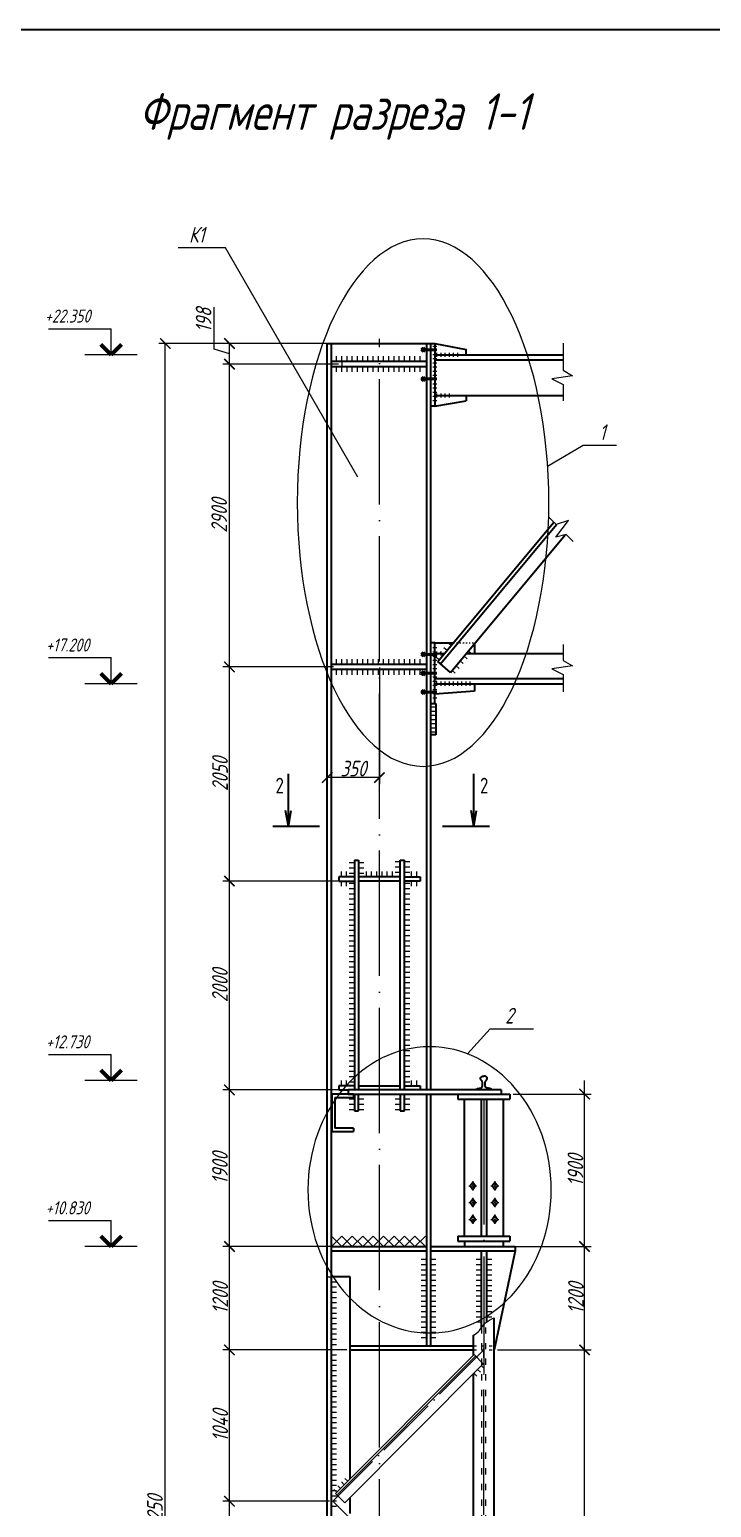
# Model space of a CAD drawing. Header units: millimetres. Extents: x 1665 to 4316, y 443 to 1647.
# Drawn here: x 2126.4 to 2257, y 764.9 to 1048 of the extents above; entities that cross this region are included whole.
import ezdxf

# ---------------------------------------------------------------- set-up
doc = ezdxf.new("R2010")
doc.units = ezdxf.units.MM
doc.linetypes.add('ACAD_ISO03W100', pattern=[30, 12, -18])
doc.linetypes.add('ACAD_ISO04W100', pattern=[30, 24, -3, 0, -3])
doc.layers.get('0').update_dxf_attribs({"lineweight": 18})
doc.layers.add('2', color=213, linetype='Continuous', lineweight=20)
doc.styles.get("Standard").update_dxf_attribs({"font": 'romans.shx', "width": 0.75, "oblique": 15, "height": 1.5})

# ---------------------------------------------------------------- blocks, each defined once
blk = doc.blocks.new('_ArchTick')
at = {"color": 0, "linetype": 'ByBlock', "const_width": 0.15}
blk.add_lwpolyline([(-0.5, -0.5), (0.5, 0.5)], dxfattribs=at)

msp = doc.modelspace()

# ---------------------------------------------------------------- linework, layer by layer
at = {"lineweight": 30}
for p, q in [((1685.02, 1047.955), (2501.02, 1047.955)), ((2183.411, 795.465), (2183.411, 987.831)), ((2183.411, 987.831), (2203.211, 987.831)), ((2184.211, 795.465), (2184.211, 987.831)), ((2202.411, 987.831), (2202.411, 844.865)), ((2203.211, 987.831), (2203.211, 844.865)), ((2203.211, 987.831), (2204.011, 987.831)), ((2203.211, 987.831), (2203.211, 975.831)), ((2204.011, 987.831), (2204.011, 975.831)), ((2204.011, 987.831), (2210.011, 986.665)), ((2204.011, 985.665), (2228.635, 985.665)), ((2210.011, 985.665), (2210.011, 986.665)), ((2202.411, 984.369), (2184.211, 984.369)), ((2202.411, 983.369), (2184.211, 983.369)), ((2204.011, 984.665), (2228.635, 984.665)), ((2204.011, 977.873), (2228.635, 977.873)), ((2204.011, 975.831), (2210.011, 976.873)), ((2210.011, 977.873), (2210.011, 976.873)), ((2204.011, 975.831), (2203.211, 975.831)), ((2204.587, 926.891), (2226.839, 953.576)), ((2205.078, 926.481), (2227.327, 953.162)), ((2207.042, 924.839), (2229.009, 951.181)), ((2204.011, 930.471), (2203.211, 930.471)), ((2203.211, 930.471), (2203.211, 918.871)), ((2204.011, 918.871), (2204.011, 930.471)), ((2204.011, 930.471), (2207.572, 930.471)), ((2204.011, 928.459), (2205.894, 928.459)), ((2210.061, 928.459), (2228.635, 928.459)), ((2211.611, 930.318), (2211.611, 928.459)), ((2202.411, 926.365), (2184.211, 926.365)), ((2207.042, 924.839), (2204.587, 926.891)), ((2202.411, 925.365), (2184.211, 925.365)), ((2204.011, 923.665), (2228.635, 923.665)), ((2204.011, 922.665), (2228.635, 922.665)), ((2211.611, 921.219), (2204.011, 920.665)), ((2211.611, 922.665), (2211.611, 921.219)), ((2203.211, 918.871), (2204.011, 918.871)), ((2203.211, 918.871), (2204.211, 918.871)), ((2204.211, 918.871), (2204.211, 912.871)), ((2204.211, 912.871), (2203.211, 912.871)), ((2175.957, 895.373), (2175.957, 905.373)), ((2211.487, 895.373), (2211.487, 905.373)), ((2175.957, 895.373), (2175.427, 898.377)), ((2175.957, 895.373), (2176.486, 898.377)), ((2211.487, 895.373), (2210.958, 898.377)), ((2211.487, 895.373), (2212.017, 898.377)), ((2172.957, 895.373), (2181.957, 895.373)), ((2205.487, 895.373), (2214.487, 895.373)), ((2188.611, 888.865), (2188.611, 844.865)), ((2188.611, 888.865), (2189.411, 888.865)), ((2189.411, 888.865), (2189.411, 844.865)), ((2197.411, 844.865), (2197.411, 888.865)), ((2197.411, 888.865), (2198.211, 888.865)), ((2198.211, 844.865), (2198.211, 888.865)), ((2188.611, 885.665), (2185.611, 885.665)), ((2185.611, 885.665), (2185.611, 884.865)), ((2185.611, 884.865), (2188.611, 884.865)), ((2197.411, 885.665), (2189.411, 885.665)), ((2197.411, 884.865), (2189.411, 884.865)), ((2198.211, 885.665), (2201.211, 885.665)), ((2201.211, 884.865), (2198.211, 884.865)), ((2201.211, 885.665), (2201.211, 884.865)), ((2188.411, 844.065), (2184.261, 844.065)), ((2184.288, 844.065), (2184.288, 836.865)), ((2188.611, 845.665), (2185.611, 845.665)), ((2185.611, 845.665), (2185.611, 844.865)), ((2185.611, 844.865), (2187.411, 844.865)), ((2216.741, 844.865), (2187.411, 844.865)), ((2187.411, 844.865), (2187.411, 844.065)), ((2187.411, 844.065), (2209.411, 844.065)), ((2188.411, 844.065), (2188.411, 843.365)), ((2188.611, 844.065), (2188.611, 840.865)), ((2189.411, 845.665), (2197.411, 845.665)), ((2189.411, 840.865), (2189.411, 844.065)), ((2197.411, 844.065), (2197.411, 840.865)), ((2198.211, 845.665), (2201.211, 845.665)), ((2198.211, 840.865), (2198.211, 844.065)), ((2201.211, 845.665), (2201.211, 844.865)), ((2202.411, 844.065), (2202.411, 795.865)), ((2203.211, 844.065), (2203.211, 795.865)), ((2208.411, 844.065), (2218.411, 844.065)), ((2208.411, 844.065), (2208.411, 843.065)), ((2216.741, 844.865), (2216.741, 844.865)), ((2216.741, 844.865), (2216.741, 844.065)), ((2218.411, 844.065), (2218.411, 843.065)), ((2188.411, 843.365), (2184.879, 843.365)), ((2184.888, 843.365), (2184.888, 837.565)), ((2188.611, 840.865), (2189.411, 840.865)), ((2197.411, 840.865), (2198.211, 840.865)), ((2208.411, 843.065), (2218.411, 843.065)), ((2209.711, 816.865), (2209.711, 843.065)), ((2212.911, 843.065), (2212.911, 816.865)), ((2213.911, 843.065), (2213.911, 816.865)), ((2217.111, 843.065), (2217.111, 816.865)), ((2184.288, 836.865), (2188.411, 836.865)), ((2188.411, 837.565), (2184.888, 837.565)), ((2188.411, 837.565), (2188.411, 836.865)), ((2208.411, 816.865), (2218.411, 816.865)), ((2208.411, 816.865), (2208.411, 815.865)), ((2208.411, 815.865), (2218.411, 815.865)), ((2209.711, 815.865), (2209.711, 814.865)), ((2217.111, 815.865), (2217.111, 814.865)), ((2218.411, 816.865), (2218.411, 815.865)), ((2184.211, 814.865), (2202.411, 814.865)), ((2184.211, 814.065), (2202.411, 814.065)), ((2203.211, 814.865), (2219.411, 814.865)), ((2203.211, 814.065), (2219.411, 814.065)), ((2212.911, 814.065), (2212.911, 799.207)), ((2213.911, 814.065), (2213.911, 800.364)), ((2219.411, 814.065), (2215.411, 795.065)), ((2219.411, 814.865), (2219.411, 814.065)), ((2187.771, 809.065), (2184.211, 809.065)), ((2187.771, 770.346), (2187.771, 809.065)), ((2215.411, 534.185), (2215.411, 801.187)), ((2183.411, 534.185), (2183.411, 795.465)), ((2184.211, 534.185), (2184.211, 795.465)), ((2187.771, 795.865), (2211.411, 795.865)), ((2211.411, 794.024), (2211.411, 797.862)), ((2187.771, 795.065), (2211.411, 795.065)), ((2211.411, 740.114), (2211.411, 790.485)), ((2187.771, 763.717), (2187.771, 766.808))]:
    msp.add_line(p, q, dxfattribs=at)
for p, q in [((2163.941, 1006.135), (2154.816, 1006.135)), ((2189.265, 962.236), (2163.941, 1006.135)), ((2129.982, 990.665), (2141.982, 990.665)), ((2141.982, 985.665), (2141.982, 990.665)), ((2146.982, 985.665), (2136.982, 985.665)), ((2185.211, 984.369), (2185.211, 985.369)), ((2186.211, 984.369), (2186.211, 985.369)), ((2187.211, 984.369), (2187.211, 985.369)), ((2188.211, 984.369), (2188.211, 985.369)), ((2189.211, 984.369), (2189.211, 985.369)), ((2190.211, 984.369), (2190.211, 985.369)), ((2191.211, 984.369), (2191.211, 985.369)), ((2192.211, 984.369), (2192.211, 985.369)), ((2193.211, 984.369), (2193.211, 985.369)), ((2194.211, 984.369), (2194.211, 985.369)), ((2195.211, 984.369), (2195.211, 985.369)), ((2196.211, 984.369), (2196.211, 985.369)), ((2197.211, 984.369), (2197.211, 985.369)), ((2198.211, 984.369), (2198.211, 985.369)), ((2199.211, 984.369), (2199.211, 985.369)), ((2200.211, 984.369), (2200.211, 985.369)), ((2201.211, 984.369), (2201.211, 985.369)), ((2204.411, 987.265), (2203.611, 987.265)), ((2204.411, 986.465), (2203.611, 986.465)), ((2204.411, 985.665), (2203.611, 985.665)), ((2204.411, 985.265), (2204.411, 986.065)), ((2205.211, 985.265), (2205.211, 986.065)), ((2206.011, 985.265), (2206.011, 986.065)), ((2206.811, 985.265), (2206.811, 986.065)), ((2207.611, 985.265), (2207.611, 986.065)), ((2208.411, 985.265), (2208.411, 986.065)), ((2228.635, 987.87), (2228.635, 982.694)), ((2185.211, 982.369), (2185.211, 983.369)), ((2186.211, 984.369), (2186.211, 983.369)), ((2186.211, 982.369), (2186.211, 983.369)), ((2187.211, 982.369), (2187.211, 983.369)), ((2188.211, 982.369), (2188.211, 983.369)), ((2189.211, 982.369), (2189.211, 983.369)), ((2190.211, 982.369), (2190.211, 983.369)), ((2191.211, 982.369), (2191.211, 983.369)), ((2192.211, 982.369), (2192.211, 983.369)), ((2193.211, 982.369), (2193.211, 983.369)), ((2194.211, 982.369), (2194.211, 983.369)), ((2195.211, 982.369), (2195.211, 983.369)), ((2196.211, 982.369), (2196.211, 983.369)), ((2197.211, 982.369), (2197.211, 983.369)), ((2198.211, 982.369), (2198.211, 983.369)), ((2199.211, 982.369), (2199.211, 983.369)), ((2200.211, 982.369), (2200.211, 983.369)), ((2201.211, 982.369), (2201.211, 983.369)), ((2204.411, 984.865), (2203.611, 984.865)), ((2204.411, 984.065), (2203.611, 984.065)), ((2204.411, 983.265), (2203.611, 983.265)), ((2204.411, 982.465), (2203.611, 982.465)), ((2228.635, 982.694), (2230.397, 981.659)), ((2204.411, 981.665), (2203.611, 981.665)), ((2204.411, 980.865), (2203.611, 980.865)), ((2204.411, 980.065), (2203.611, 980.065)), ((2230.397, 981.659), (2226.425, 981.083)), ((2226.425, 981.083), (2228.635, 979.985)), ((2228.635, 979.985), (2228.635, 976.821)), ((2204.411, 979.265), (2203.611, 979.265)), ((2204.411, 978.465), (2203.611, 978.465)), ((2204.411, 977.665), (2203.611, 977.665)), ((2204.411, 976.865), (2203.611, 976.865)), ((2204.411, 977.473), (2204.411, 978.273)), ((2205.211, 977.473), (2205.211, 978.273)), ((2206.011, 977.473), (2206.011, 978.273)), ((2206.811, 977.473), (2206.811, 978.273)), ((2225.635, 964.349), (2232.462, 968.322)), ((2232.462, 968.322), (2238.797, 968.322)), ((2227.272, 953.143), (2225.806, 954.609)), ((2227.21, 950.714), (2229.612, 953.929)), ((2229.188, 951.228), (2227.21, 950.714)), ((2229.612, 953.929), (2227.272, 953.143)), ((2230.538, 949.877), (2229.188, 951.228)), ((2204.411, 929.505), (2203.611, 929.505)), ((2204.411, 928.705), (2203.611, 928.705)), ((2204.411, 928.059), (2204.411, 928.859)), ((2205.619, 928.129), (2205.006, 928.643)), ((2205.211, 928.059), (2205.211, 928.859)), ((2206.388, 929.051), (2205.775, 929.565)), ((2207.156, 929.972), (2206.543, 930.486)), ((2211.016, 928.355), (2210.403, 928.869)), ((2228.635, 930.175), (2228.635, 927.117)), ((2129.982, 927.665), (2141.982, 927.665)), ((2141.982, 922.665), (2141.982, 927.665)), ((2185.211, 926.365), (2185.211, 927.365)), ((2186.211, 926.365), (2186.211, 927.365)), ((2187.211, 926.365), (2187.211, 927.365)), ((2188.211, 926.365), (2188.211, 927.365)), ((2189.211, 926.365), (2189.211, 927.365)), ((2190.211, 926.365), (2190.211, 927.365)), ((2191.211, 926.365), (2191.211, 927.365)), ((2192.211, 926.365), (2192.211, 927.365)), ((2193.211, 926.365), (2193.211, 927.365)), ((2194.211, 926.365), (2194.211, 927.365)), ((2195.211, 926.365), (2195.211, 927.365)), ((2196.211, 926.365), (2196.211, 927.365)), ((2197.211, 926.365), (2197.211, 927.365)), ((2198.211, 926.365), (2198.211, 927.365)), ((2199.211, 926.365), (2199.211, 927.365)), ((2200.211, 926.365), (2200.211, 927.365)), ((2201.211, 926.365), (2201.211, 927.365)), ((2204.411, 927.905), (2203.611, 927.905)), ((2204.411, 927.105), (2203.611, 927.105)), ((2204.411, 926.305), (2203.611, 926.305)), ((2204.851, 927.207), (2204.238, 927.722)), ((2208.71, 925.59), (2208.097, 926.104)), ((2209.479, 926.512), (2208.866, 927.026)), ((2210.247, 927.433), (2209.635, 927.948)), ((2230.397, 926.082), (2226.425, 925.506)), ((2228.635, 927.117), (2230.397, 926.082)), ((2185.211, 924.365), (2185.211, 925.365)), ((2186.211, 924.365), (2186.211, 925.365)), ((2187.211, 924.365), (2187.211, 925.365)), ((2188.211, 924.365), (2188.211, 925.365)), ((2189.211, 924.365), (2189.211, 925.365)), ((2190.211, 924.365), (2190.211, 925.365)), ((2191.211, 924.365), (2191.211, 925.365)), ((2192.211, 924.365), (2192.211, 925.365)), ((2193.211, 924.365), (2193.211, 925.365)), ((2194.211, 924.365), (2194.211, 925.365)), ((2195.211, 924.365), (2195.211, 925.365)), ((2196.211, 924.365), (2196.211, 925.365)), ((2197.211, 924.365), (2197.211, 925.365)), ((2198.211, 924.365), (2198.211, 925.365)), ((2199.211, 924.365), (2199.211, 925.365)), ((2200.211, 924.365), (2200.211, 925.365)), ((2201.211, 924.365), (2201.211, 925.365)), ((2204.411, 925.505), (2203.611, 925.505)), ((2204.411, 924.705), (2203.611, 924.705)), ((2204.411, 923.905), (2203.611, 923.905)), ((2204.411, 923.105), (2203.611, 923.105)), ((2204.411, 922.265), (2204.411, 923.065)), ((2205.211, 922.265), (2205.211, 923.065)), ((2206.011, 922.265), (2206.011, 923.065)), ((2206.811, 922.265), (2206.811, 923.065)), ((2207.942, 924.669), (2207.329, 925.183)), ((2207.611, 922.265), (2207.611, 923.065)), ((2208.411, 922.265), (2208.411, 923.065)), ((2209.211, 922.265), (2209.211, 923.065)), ((2210.011, 922.265), (2210.011, 923.065)), ((2210.811, 922.265), (2210.811, 923.065)), ((2226.425, 925.506), (2228.635, 924.408)), ((2228.635, 924.408), (2228.635, 921.116)), ((2146.982, 922.665), (2136.982, 922.665)), ((2204.411, 922.305), (2203.611, 922.305)), ((2204.411, 921.505), (2203.611, 921.505)), ((2204.411, 920.705), (2203.611, 920.705)), ((2204.011, 918.171), (2203.211, 918.171)), ((2204.011, 917.371), (2203.211, 917.371)), ((2204.411, 919.905), (2203.611, 919.905)), ((2204.011, 916.571), (2203.211, 916.571)), ((2204.011, 915.771), (2203.211, 915.771)), ((2204.011, 914.971), (2203.211, 914.971)), ((2204.011, 914.171), (2203.211, 914.171)), ((2204.011, 913.371), (2203.211, 913.371)), ((2186.111, 885.665), (2186.111, 886.665)), ((2187.111, 885.665), (2187.111, 886.665)), ((2188.611, 888.327), (2187.611, 888.327)), ((2188.611, 887.327), (2187.611, 887.327)), ((2188.611, 886.327), (2187.611, 886.327)), ((2190.411, 888.327), (2189.411, 888.327)), ((2190.411, 887.327), (2189.411, 887.327)), ((2190.411, 886.327), (2189.411, 886.327)), ((2190.911, 885.665), (2190.911, 886.665)), ((2191.911, 885.665), (2191.911, 886.665)), ((2192.911, 885.665), (2192.911, 886.665)), ((2193.911, 885.665), (2193.911, 886.665)), ((2194.911, 885.665), (2194.911, 886.665)), ((2195.911, 885.665), (2195.911, 886.665)), ((2197.411, 888.527), (2196.411, 888.527)), ((2197.411, 887.527), (2196.411, 887.527)), ((2197.411, 886.527), (2196.411, 886.527)), ((2199.211, 888.527), (2198.211, 888.527)), ((2199.211, 887.527), (2198.211, 887.527)), ((2199.211, 886.527), (2198.211, 886.527)), ((2199.564, 885.665), (2199.564, 886.665)), ((2200.564, 885.665), (2200.564, 886.665)), ((2186.111, 883.865), (2186.111, 884.865)), ((2187.111, 883.865), (2187.111, 884.865)), ((2188.611, 884.365), (2187.611, 884.365)), ((2188.611, 883.365), (2187.611, 883.365)), ((2199.211, 884.365), (2198.211, 884.365)), ((2199.211, 883.365), (2198.211, 883.365)), ((2199.564, 883.865), (2199.564, 884.865)), ((2200.564, 883.865), (2200.564, 884.865)), ((2188.611, 882.365), (2187.611, 882.365)), ((2188.611, 881.365), (2187.611, 881.365)), ((2188.611, 880.365), (2187.611, 880.365)), ((2199.211, 882.365), (2198.211, 882.365)), ((2199.211, 881.365), (2198.211, 881.365)), ((2199.211, 880.365), (2198.211, 880.365)), ((2188.611, 879.365), (2187.611, 879.365)), ((2188.611, 878.365), (2187.611, 878.365)), ((2199.211, 879.365), (2198.211, 879.365)), ((2199.211, 878.365), (2198.211, 878.365)), ((2188.611, 877.365), (2187.611, 877.365)), ((2188.611, 876.365), (2187.611, 876.365)), ((2188.611, 875.365), (2187.611, 875.365)), ((2199.211, 877.365), (2198.211, 877.365)), ((2199.211, 876.365), (2198.211, 876.365)), ((2199.211, 875.365), (2198.211, 875.365)), ((2188.611, 874.365), (2187.611, 874.365)), ((2188.611, 873.365), (2187.611, 873.365)), ((2188.611, 872.365), (2187.611, 872.365)), ((2199.211, 874.365), (2198.211, 874.365)), ((2199.211, 873.365), (2198.211, 873.365)), ((2199.211, 872.365), (2198.211, 872.365)), ((2188.611, 871.365), (2187.611, 871.365)), ((2188.611, 870.365), (2187.611, 870.365)), ((2188.611, 869.365), (2187.611, 869.365)), ((2199.211, 871.365), (2198.211, 871.365)), ((2199.211, 870.365), (2198.211, 870.365)), ((2199.211, 869.365), (2198.211, 869.365)), ((2188.611, 868.365), (2187.611, 868.365)), ((2188.611, 867.365), (2187.611, 867.365)), ((2188.611, 866.365), (2187.611, 866.365)), ((2199.211, 868.365), (2198.211, 868.365)), ((2199.211, 867.365), (2198.211, 867.365)), ((2199.211, 866.365), (2198.211, 866.365)), ((2188.611, 865.365), (2187.611, 865.365)), ((2188.611, 864.365), (2187.611, 864.365)), ((2188.611, 863.365), (2187.611, 863.365)), ((2199.211, 865.365), (2198.211, 865.365)), ((2199.211, 864.365), (2198.211, 864.365)), ((2199.211, 863.365), (2198.211, 863.365)), ((2188.611, 862.365), (2187.611, 862.365)), ((2188.611, 861.365), (2187.611, 861.365)), ((2199.211, 862.365), (2198.211, 862.365)), ((2199.211, 861.365), (2198.211, 861.365)), ((2188.611, 860.365), (2187.611, 860.365)), ((2188.611, 859.365), (2187.611, 859.365)), ((2188.611, 858.365), (2187.611, 858.365)), ((2199.211, 860.365), (2198.211, 860.365)), ((2199.211, 859.365), (2198.211, 859.365)), ((2199.211, 858.365), (2198.211, 858.365)), ((2188.611, 857.365), (2187.611, 857.365)), ((2188.611, 856.365), (2187.611, 856.365)), ((2188.611, 855.365), (2187.611, 855.365)), ((2199.211, 857.365), (2198.211, 857.365)), ((2199.211, 856.365), (2198.211, 856.365)), ((2199.211, 855.365), (2198.211, 855.365)), ((2210.262, 851.768), (2214.651, 856.564)), ((2214.651, 856.564), (2222.921, 856.564)), ((2188.611, 854.365), (2187.611, 854.365)), ((2188.611, 853.365), (2187.611, 853.365)), ((2188.611, 852.365), (2187.611, 852.365)), ((2199.211, 854.365), (2198.211, 854.365)), ((2199.211, 853.365), (2198.211, 853.365)), ((2199.211, 852.365), (2198.211, 852.365)), ((2129.982, 851.665), (2141.982, 851.665)), ((2141.982, 846.665), (2141.982, 851.665)), ((2188.611, 851.365), (2187.611, 851.365)), ((2188.611, 850.365), (2187.611, 850.365)), ((2188.611, 849.365), (2187.611, 849.365)), ((2199.211, 851.365), (2198.211, 851.365)), ((2199.211, 850.365), (2198.211, 850.365)), ((2199.211, 849.365), (2198.211, 849.365)), ((2146.982, 846.665), (2136.982, 846.665)), ((2186.111, 845.665), (2186.111, 846.665)), ((2187.111, 845.665), (2187.111, 846.665)), ((2188.611, 848.365), (2187.611, 848.365)), ((2188.611, 847.365), (2187.611, 847.365)), ((2199.211, 848.365), (2198.211, 848.365)), ((2199.211, 847.365), (2198.211, 847.365)), ((2199.564, 845.665), (2199.564, 846.665)), ((2200.564, 845.665), (2200.564, 846.665)), ((2188.611, 846.365), (2187.611, 846.365)), ((2199.211, 846.365), (2198.211, 846.365)), ((2211.821, 844.065), (2215.001, 844.065)), ((2188.611, 843.065), (2187.611, 843.065)), ((2188.611, 842.065), (2187.611, 842.065)), ((2188.611, 841.065), (2187.611, 841.065)), ((2190.411, 843.065), (2189.411, 843.065)), ((2190.411, 842.065), (2189.411, 842.065)), ((2190.411, 841.065), (2189.411, 841.065)), ((2197.411, 843.065), (2196.411, 843.065)), ((2197.411, 842.065), (2196.411, 842.065)), ((2197.411, 841.065), (2196.411, 841.065)), ((2199.211, 843.065), (2198.211, 843.065)), ((2199.211, 842.065), (2198.211, 842.065)), ((2199.211, 841.065), (2198.211, 841.065)), ((2129.982, 819.865), (2141.982, 819.865)), ((2141.982, 814.865), (2141.982, 819.865)), ((2184.211, 816.865), (2186.211, 814.865)), ((2186.211, 816.865), (2184.211, 814.865)), ((2186.211, 816.865), (2188.211, 814.865)), ((2188.211, 816.865), (2186.211, 814.865)), ((2188.211, 816.865), (2190.211, 814.865)), ((2190.211, 816.865), (2188.211, 814.865)), ((2190.211, 816.865), (2192.211, 814.865)), ((2192.211, 816.865), (2190.211, 814.865)), ((2192.211, 816.865), (2194.211, 814.865)), ((2194.211, 816.865), (2192.211, 814.865)), ((2194.211, 816.865), (2196.211, 814.865)), ((2196.211, 816.865), (2194.211, 814.865)), ((2196.211, 816.865), (2198.211, 814.865)), ((2198.211, 816.865), (2196.211, 814.865)), ((2198.211, 816.865), (2200.211, 814.865)), ((2200.211, 816.865), (2198.211, 814.865)), ((2200.211, 816.865), (2202.211, 814.865)), ((2202.211, 816.865), (2200.211, 814.865)), ((2146.982, 814.865), (2136.982, 814.865)), ((2202.411, 812.365), (2201.411, 812.365)), ((2202.411, 811.365), (2201.411, 811.365)), ((2202.411, 810.365), (2201.411, 810.365)), ((2204.211, 812.365), (2203.211, 812.365)), ((2204.211, 811.365), (2203.211, 811.365)), ((2204.211, 810.365), (2203.211, 810.365)), ((2212.911, 812.365), (2211.911, 812.365)), ((2212.911, 811.365), (2211.911, 811.365)), ((2212.911, 810.365), (2211.911, 810.365)), ((2214.911, 812.365), (2213.911, 812.365)), ((2214.911, 811.365), (2213.911, 811.365)), ((2214.911, 810.365), (2213.911, 810.365)), ((2183.411, 809.065), (2184.457, 809.065)), ((2185.211, 808.065), (2184.211, 808.065)), ((2185.211, 807.065), (2184.211, 807.065)), ((2202.411, 809.365), (2201.411, 809.365)), ((2202.411, 808.365), (2201.411, 808.365)), ((2202.411, 807.365), (2201.411, 807.365)), ((2204.211, 809.365), (2203.211, 809.365)), ((2204.211, 808.365), (2203.211, 808.365)), ((2204.211, 807.365), (2203.211, 807.365)), ((2212.911, 809.365), (2211.911, 809.365)), ((2212.911, 808.365), (2211.911, 808.365)), ((2212.911, 807.365), (2211.911, 807.365)), ((2214.911, 809.365), (2213.911, 809.365)), ((2214.911, 808.365), (2213.911, 808.365)), ((2214.911, 807.365), (2213.911, 807.365)), ((2185.211, 806.065), (2184.211, 806.065)), ((2185.211, 805.065), (2184.211, 805.065)), ((2185.211, 804.065), (2184.211, 804.065)), ((2202.411, 806.365), (2201.411, 806.365)), ((2202.411, 805.365), (2201.411, 805.365)), ((2202.411, 804.365), (2201.411, 804.365)), ((2204.211, 806.365), (2203.211, 806.365)), ((2204.211, 805.365), (2203.211, 805.365)), ((2204.211, 804.365), (2203.211, 804.365)), ((2212.911, 806.365), (2211.911, 806.365)), ((2212.911, 805.365), (2211.911, 805.365)), ((2212.911, 804.365), (2211.911, 804.365)), ((2214.911, 806.365), (2213.911, 806.365)), ((2214.911, 805.365), (2213.911, 805.365)), ((2214.911, 804.365), (2213.911, 804.365)), ((2185.211, 803.065), (2184.211, 803.065)), ((2185.211, 802.065), (2184.211, 802.065)), ((2202.411, 803.365), (2201.411, 803.365)), ((2202.411, 802.365), (2201.411, 802.365)), ((2202.411, 801.365), (2201.411, 801.365)), ((2204.211, 803.365), (2203.211, 803.365)), ((2204.211, 802.365), (2203.211, 802.365)), ((2204.211, 801.365), (2203.211, 801.365)), ((2212.911, 803.365), (2211.911, 803.365)), ((2212.911, 802.365), (2211.911, 802.365)), ((2212.911, 801.365), (2211.911, 801.365)), ((2214.911, 803.365), (2213.911, 803.365)), ((2214.911, 802.365), (2213.911, 802.365)), ((2214.911, 801.365), (2213.911, 801.365)), ((2185.211, 801.065), (2184.211, 801.065)), ((2185.211, 800.065), (2184.211, 800.065)), ((2185.211, 799.065), (2184.211, 799.065)), ((2202.411, 800.365), (2201.411, 800.365)), ((2202.411, 799.365), (2201.411, 799.365)), ((2202.411, 798.365), (2201.411, 798.365)), ((2204.211, 800.365), (2203.211, 800.365)), ((2204.211, 799.365), (2203.211, 799.365)), ((2204.211, 798.365), (2203.211, 798.365)), ((2212.911, 800.365), (2211.911, 800.365)), ((2185.211, 798.065), (2184.211, 798.065)), ((2185.211, 797.065), (2184.211, 797.065)), ((2185.211, 796.065), (2184.211, 796.065)), ((2202.411, 797.365), (2201.411, 797.365)), ((2204.211, 797.365), (2203.211, 797.365)), ((2185.211, 795.065), (2184.211, 795.065)), ((2185.211, 794.065), (2184.211, 794.065)), ((2185.211, 793.065), (2184.211, 793.065)), ((2211.539, 794.152), (2213.307, 792.384)), ((2185.211, 792.065), (2184.211, 792.065)), ((2185.211, 791.065), (2184.211, 791.065)), ((2185.211, 790.065), (2184.211, 790.065)), ((2211.506, 790.58), (2212.041, 790.045)), ((2212.226, 791.302), (2212.761, 790.767)), ((2212.947, 792.023), (2213.482, 791.488)), ((2185.211, 789.065), (2184.211, 789.065)), ((2185.211, 788.065), (2184.211, 788.065)), ((2185.211, 787.065), (2184.211, 787.065)), ((2185.211, 786.065), (2184.211, 786.065)), ((2185.211, 785.065), (2184.211, 785.065)), ((2185.211, 784.065), (2184.211, 784.065)), ((2185.211, 783.065), (2184.211, 783.065)), ((2185.211, 782.065), (2184.211, 782.065)), ((2185.211, 781.065), (2184.211, 781.065)), ((2185.211, 780.065), (2184.211, 780.065)), ((2185.211, 779.065), (2184.211, 779.065)), ((2185.211, 778.065), (2184.211, 778.065)), ((2185.211, 777.065), (2184.211, 777.065)), ((2185.211, 776.065), (2184.211, 776.065)), ((2185.211, 775.065), (2184.211, 775.065)), ((2185.211, 774.065), (2184.211, 774.065)), ((2185.211, 773.065), (2184.211, 773.065)), ((2185.211, 772.065), (2184.211, 772.065)), ((2185.211, 771.065), (2184.211, 771.065)), ((2185.211, 770.065), (2184.211, 770.065)), ((2186.792, 770.435), (2187.326, 769.901)), ((2185.211, 769.065), (2184.211, 769.065)), ((2185.211, 768.065), (2184.211, 768.065)), ((2184.688, 768.329), (2185.223, 767.794)), ((2184.999, 767.57), (2186.767, 765.802)), ((2185.408, 769.05), (2185.943, 768.515)), ((2186.129, 769.772), (2186.664, 769.237)), ((2185.211, 767.065), (2184.211, 767.065)), ((2185.211, 766.065), (2184.211, 766.065)), ((2185.211, 765.065), (2184.211, 765.065))]:
    msp.add_line(p, q)
at = {"lineweight": 18}
for p, q in [((2161.734, 986.731), (2161.734, 994.781)), ((2182.786, 987.831), (2151.139, 987.831)), ((2152.389, 538.665), (2152.389, 987.831)), ((2164.671, 985.85), (2161.734, 986.731)), ((2189.586, 987.831), (2163.421, 987.831)), ((2164.671, 983.869), (2164.671, 987.831)), ((2185.586, 983.869), (2163.421, 983.869)), ((2185.586, 983.869), (2163.421, 983.869)), ((2164.671, 925.865), (2164.671, 983.869)), ((2184.586, 925.865), (2163.421, 925.865)), ((2184.586, 925.865), (2163.421, 925.865)), ((2164.671, 884.865), (2164.671, 925.865)), ((2183.411, 926.31), (2183.411, 903.424)), ((2193.411, 925.74), (2193.411, 903.424)), ((2193.411, 904.674), (2183.411, 904.674)), ((2185.486, 884.865), (2163.421, 884.865)), ((2185.486, 884.865), (2163.421, 884.865)), ((2164.671, 844.865), (2164.671, 884.865)), ((2232.708, 844.065), (2232.708, 846.665)), ((2186.786, 844.865), (2163.421, 844.865)), ((2186.786, 844.865), (2163.421, 844.865)), ((2164.671, 814.865), (2164.671, 844.865)), ((2219.036, 844.065), (2233.958, 844.065)), ((2219.036, 844.065), (2233.958, 844.065)), ((2232.708, 814.865), (2232.708, 844.065)), ((2185.086, 814.865), (2163.421, 814.865)), ((2185.086, 814.865), (2163.421, 814.865)), ((2164.671, 795.065), (2164.671, 814.865)), ((2216.661, 814.865), (2233.958, 814.865)), ((2216.661, 814.865), (2233.958, 814.865)), ((2232.708, 795.065), (2232.708, 814.865)), ((2187.146, 795.065), (2163.421, 795.065)), ((2187.146, 795.065), (2163.421, 795.065)), ((2164.671, 766.065), (2164.671, 795.065)), ((2211.539, 794.152), (2184.999, 767.57)), ((2211.822, 793.869), (2185.282, 767.287)), ((2216.036, 795.065), (2233.958, 795.065)), ((2216.036, 795.065), (2233.958, 795.065)), ((2232.708, 538.665), (2232.708, 795.065)), ((2213.307, 792.384), (2186.767, 765.802)), ((2183.832, 766.065), (2163.421, 766.065)), ((2183.832, 766.065), (2163.421, 766.065)), ((2164.671, 708.111), (2164.671, 766.065))]:
    msp.add_line(p, q, dxfattribs=at)
at = {"linetype": 'ACAD_ISO04W100'}
for p, q in [((2193.411, 505.492), (2193.411, 988.725)), ((2213.411, 843.065), (2213.411, 790.664)), ((2213.411, 522.665), (2213.411, 795.465))]:
    msp.add_line(p, q, dxfattribs=at)
at = {"lineweight": 60}
for p, q in [((2141.982, 985.665), (2140.002, 987.644)), ((2141.982, 985.665), (2143.962, 987.644)), ((2141.982, 922.665), (2140.002, 924.644)), ((2141.982, 922.665), (2143.962, 924.644)), ((2141.982, 846.665), (2140.002, 848.644)), ((2141.982, 846.665), (2143.962, 848.644)), ((2141.982, 814.865), (2140.002, 816.844)), ((2141.982, 814.865), (2143.962, 816.844))]:
    msp.add_line(p, q, dxfattribs=at)
at = {"lineweight": 50}
for p, q in [((2201.404, 986.631), (2204.34, 986.631)), ((2201.471, 986.277), (2202.178, 986.984)), ((2201.471, 986.984), (2202.178, 986.277)), ((2202.277, 986.882), (2202.277, 986.368)), ((2204.158, 986.835), (2204.158, 986.399)), ((2201.471, 980.677), (2202.178, 981.384)), ((2201.471, 981.384), (2202.178, 980.677)), ((2201.485, 981.031), (2204.34, 981.031)), ((2202.277, 981.282), (2202.277, 980.768)), ((2204.158, 981.235), (2204.158, 980.799)), ((2201.471, 927.917), (2202.178, 928.624)), ((2201.471, 928.624), (2202.178, 927.917)), ((2202.277, 928.522), (2202.277, 928.008)), ((2204.158, 928.475), (2204.158, 928.039)), ((2201.443, 928.271), (2204.34, 928.271)), ((2201.448, 924.671), (2204.34, 924.671)), ((2201.471, 924.317), (2202.178, 925.024)), ((2201.471, 925.024), (2202.178, 924.317)), ((2202.277, 924.922), (2202.277, 924.408)), ((2204.158, 924.875), (2204.158, 924.439)), ((2201.431, 921.071), (2204.34, 921.071)), ((2201.471, 920.717), (2202.178, 921.424)), ((2201.471, 921.424), (2202.178, 920.717)), ((2202.277, 921.322), (2202.277, 920.808)), ((2204.158, 921.275), (2204.158, 920.839))]:
    msp.add_line(p, q, dxfattribs=at)
at = {"linetype": 'ACAD_ISO03W100', "ltscale": 0.02}
msp.add_line((2207.572, 930.471), (2211.611, 930.471), dxfattribs=at)
at = {"lineweight": 20}
msp.add_line((2211.611, 930.471), (2211.611, 930.318), dxfattribs=at)
at = {"lineweight": 25}
for p, q in [((2211.311, 827.215), (2210.811, 826.465)), ((2211.811, 826.465), (2211.311, 827.215)), ((2215.511, 827.215), (2215.011, 826.465)), ((2216.011, 826.465), (2215.511, 827.215)), ((2210.811, 826.465), (2211.311, 825.715)), ((2211.311, 824.015), (2210.811, 823.265)), ((2211.311, 825.715), (2211.811, 826.465)), ((2211.811, 823.265), (2211.311, 824.015)), ((2215.011, 826.465), (2215.511, 825.715)), ((2215.511, 824.015), (2215.011, 823.265)), ((2215.511, 825.715), (2216.011, 826.465)), ((2216.011, 823.265), (2215.511, 824.015)), ((2210.811, 823.265), (2211.311, 822.515)), ((2211.311, 822.515), (2211.811, 823.265)), ((2215.011, 823.265), (2215.511, 822.515)), ((2215.511, 822.515), (2216.011, 823.265)), ((2211.311, 820.815), (2210.811, 820.065)), ((2210.811, 820.065), (2211.311, 819.315)), ((2211.811, 820.065), (2211.311, 820.815)), ((2211.311, 819.315), (2211.811, 820.065)), ((2215.511, 820.815), (2215.011, 820.065)), ((2215.011, 820.065), (2215.511, 819.315)), ((2216.011, 820.065), (2215.511, 820.815)), ((2215.511, 819.315), (2216.011, 820.065))]:
    msp.add_line(p, q, dxfattribs=at)
at = {"linetype": 'ACAD_ISO04W100', "ltscale": 0.01}
for p, q in [((2211.311, 827.407), (2211.311, 825.58)), ((2215.511, 827.407), (2215.511, 825.58)), ((2210.557, 826.465), (2212.066, 826.465)), ((2211.311, 824.207), (2211.311, 822.38)), ((2214.757, 826.465), (2216.266, 826.465)), ((2215.511, 824.207), (2215.511, 822.38)), ((2210.557, 823.265), (2212.066, 823.265)), ((2211.311, 821.007), (2211.311, 819.18)), ((2214.757, 823.265), (2216.266, 823.265)), ((2215.511, 821.007), (2215.511, 819.18)), ((2210.557, 820.065), (2212.066, 820.065)), ((2214.757, 820.065), (2216.266, 820.065))]:
    msp.add_line(p, q, dxfattribs=at)
at = {"linetype": 'ACAD_ISO03W100', "ltscale": 0.1}
for p, q in [((2213.011, 534.185), (2213.011, 799.336)), ((2213.811, 534.185), (2213.811, 799.336))]:
    msp.add_line(p, q, dxfattribs=at)
at = {"linetype": 'ACAD_ISO03W100', "ltscale": 0.05}
for p, q in [((2211.411, 795.865), (2215.58, 795.865)), ((2211.411, 795.065), (2215.411, 795.065))]:
    msp.add_line(p, q, dxfattribs=at)
at = {"linetype": 'ACAD_ISO04W100', "ltscale": 0.5}
for p, q in [((2213.411, 795.065), (2184.457, 766.065)), ((2184.457, 766.065), (2213.411, 737.111))]:
    msp.add_line(p, q, dxfattribs=at)
at = {"extrusion": (0, 0, -1)}
for centre, major_axis, ratio in [((2201.771, 957.353), (0, -50.516), 0.4770136), ((2203.012, 825.715), (0, -27.412), 0.8503384)]:
    msp.add_ellipse(centre, major_axis=major_axis, ratio=ratio, dxfattribs=at)
msp.add_open_spline([(2211.411, 797.862), (2211.832, 798.124), (2212.709, 798.799), (2213.675, 800.384), (2214.783, 800.965), (2215.411, 801.187)], degree=3, knots=[2.1494032, 2.1494032, 2.1494032, 2.1494032, 3.6388127, 5.5001202, 7.4782694, 7.4782694, 7.4782694, 7.4782694])
at = {"layer": '2', "color": 0, "lineweight": 30}
for points in [[(2211.821, 844.898), (2211.851, 844.923), (2211.942, 844.984), (2212.034, 845.032), (2212.125, 845.07), (2212.213, 845.099), (2212.298, 845.122), (2212.378, 845.14), (2212.453, 845.154), (2212.52, 845.166), (2212.58, 845.177), (2212.633, 845.187), (2212.681, 845.195), (2212.723, 845.203), (2212.761, 845.211), (2212.794, 845.218), (2212.824, 845.226), (2212.85, 845.233), (2212.873, 845.241), (2212.894, 845.249), (2212.913, 845.257), (2212.93, 845.266), (2212.946, 845.275), (2212.961, 845.285), (2212.976, 845.295), (2212.99, 845.306), (2213.005, 845.318), (2213.019, 845.331), (2213.033, 845.345), (2213.047, 845.36), (2213.054, 845.367), (2213.067, 845.386), (2213.085, 845.415), (2213.096, 845.437), (2213.106, 845.462), (2213.115, 845.489), (2213.124, 845.52), (2213.132, 845.553), (2213.139, 845.59), (2213.146, 845.631), (2213.152, 845.676), (2213.157, 845.726), (2213.162, 845.779), (2213.166, 845.835), (2213.168, 845.894), (2213.17, 845.953), (2213.17, 846.014), (2213.168, 846.074), (2213.165, 846.134), (2213.16, 846.192), (2213.153, 846.248), (2213.144, 846.302), (2213.133, 846.354), (2213.119, 846.404), (2213.103, 846.451), (2213.084, 846.495), (2213.063, 846.537), (2213.039, 846.575), (2213.012, 846.611), (2212.985, 846.646), (2212.957, 846.679), (2212.929, 846.712), (2212.902, 846.744), (2212.877, 846.778), (2212.854, 846.813), (2212.834, 846.85), (2212.818, 846.888), (2212.805, 846.928), (2212.794, 846.967), (2212.787, 847.007), (2212.782, 847.045), (2212.78, 847.083), (2212.78, 847.118), (2212.783, 847.151), (2212.789, 847.182), (2212.798, 847.212), (2212.812, 847.24), (2212.829, 847.267), (2212.852, 847.293), (2212.881, 847.32), (2212.915, 847.347), (2212.956, 847.374), (2213.003, 847.4), (2213.056, 847.426), (2213.116, 847.449), (2213.181, 847.469), (2213.252, 847.484), (2213.329, 847.494), (2213.411, 847.498)], [(2215.001, 844.898), (2214.972, 844.923), (2214.88, 844.984), (2214.789, 845.032), (2214.698, 845.07), (2214.609, 845.099), (2214.524, 845.122), (2214.444, 845.14), (2214.37, 845.154), (2214.303, 845.166), (2214.243, 845.177), (2214.19, 845.187), (2214.142, 845.195), (2214.099, 845.203), (2214.062, 845.211), (2214.029, 845.218), (2213.999, 845.226), (2213.973, 845.233), (2213.95, 845.241), (2213.929, 845.249), (2213.91, 845.257), (2213.893, 845.266), (2213.877, 845.275), (2213.862, 845.285), (2213.847, 845.295), (2213.832, 845.306), (2213.818, 845.318), (2213.803, 845.331), (2213.789, 845.345), (2213.776, 845.36), (2213.762, 845.376), (2213.75, 845.395), (2213.738, 845.415), (2213.727, 845.437), (2213.717, 845.462), (2213.707, 845.489), (2213.699, 845.52), (2213.691, 845.553), (2213.683, 845.59), (2213.677, 845.631), (2213.671, 845.676), (2213.665, 845.726), (2213.661, 845.779), (2213.657, 845.835), (2213.654, 845.894), (2213.653, 845.953), (2213.653, 846.014), (2213.654, 846.074), (2213.658, 846.134), (2213.663, 846.192), (2213.67, 846.248), (2213.679, 846.302), (2213.69, 846.354), (2213.704, 846.404), (2213.72, 846.451), (2213.738, 846.495), (2213.76, 846.537), (2213.784, 846.575), (2213.81, 846.611), (2213.838, 846.646), (2213.866, 846.679), (2213.894, 846.712), (2213.921, 846.744), (2213.946, 846.778), (2213.969, 846.813), (2213.988, 846.85), (2214.005, 846.888), (2214.018, 846.928), (2214.029, 846.967), (2214.036, 847.007), (2214.041, 847.045), (2214.043, 847.083), (2214.043, 847.118), (2214.04, 847.151), (2214.034, 847.182), (2214.025, 847.212), (2214.011, 847.24), (2213.993, 847.267), (2213.971, 847.293), (2213.942, 847.32), (2213.908, 847.347), (2213.867, 847.374), (2213.82, 847.4), (2213.767, 847.426), (2213.707, 847.449), (2213.642, 847.469), (2213.57, 847.484), (2213.494, 847.494), (2213.411, 847.498)]]:
    msp.add_lwpolyline(points, dxfattribs=at)

# ---------------------------------------------------------------- block references
at = {"lineweight": 18, "xscale": 2, "yscale": 2, "zscale": 2}
for p, rotation in [((2152.389, 987.831), 90), ((2164.671, 987.831), 90), ((2164.671, 983.869), 90), ((2164.671, 983.869), 270), ((2164.671, 925.865), 270), ((2164.671, 925.865), 90), ((2183.411, 904.674), 180), ((2164.671, 884.865), 270), ((2164.671, 884.865), 90), ((2164.671, 844.865), 90), ((2164.671, 844.865), 270), ((2232.708, 844.065), 270), ((2232.708, 844.065), 90), ((2164.671, 814.865), 270), ((2164.671, 814.865), 90), ((2232.708, 814.865), 270), ((2232.708, 814.865), 90), ((2164.671, 795.065), 90), ((2164.671, 795.065), 270), ((2232.708, 795.065), 90), ((2232.708, 795.065), 270), ((2164.671, 766.065), 270), ((2164.671, 766.065), 90)]:
    msp.add_blockref('_ArchTick', p, dxfattribs=dict(at, rotation=rotation))
msp.add_blockref('_ArchTick', (2193.411, 904.674), dxfattribs=at)

# ---------------------------------------------------------------- texts
for s, width, insert, char_height, attachment_point in [('Фрагмент разреза 1-1 ', 137.40906, (2147.299, 1035.746), 7, 1), ('К1', 5.08103, (2158.401, 1008.65), 3, 5), ('+22.350', 12.23031, (2133.672, 993.075), 2.5, 5), ('1', 5.08103, (2236.11, 970.837), 3, 5), ('+17.200', 12.23031, (2133.672, 930.075), 2.5, 5), ('{\\Q0;2}', 2.98274, (2173.502, 904.648), 3, 1), ('{\\Q0;2}', 2.98274, (2212.676, 904.648), 3, 1), ('2', 5.08103, (2218.299, 859.079), 3, 5), ('+12.730', 12.23031, (2133.672, 854.075), 2.5, 5), ('+10.830', 12.23031, (2133.672, 822.275), 2.5, 5)]:
    msp.add_mtext_dynamic_manual_height_columns(s, width=width, gutter_width=7.5, heights=[0], dxfattribs=dict(insert=insert, char_height=char_height, attachment_point=attachment_point))
at = {"char_height": 3, "width": 20, "attachment_point": 5, "rotation": 90}
for s, insert in [('198', (2159.719, 992.295)), ('2900', (2162.71, 954.867)), ('2050', (2162.865, 905.365)), ('2000', (2162.845, 864.865)), ('1900', (2162.848, 829.865)), ('1900', (2230.96, 829.465)), ('1200', (2162.912, 804.965)), ('1200', (2231.047, 804.965)), ('1040', (2162.911, 780.565)), ('22250', (2150.402, 763.248))]:
    msp.add_mtext(s, dxfattribs=dict(at, insert=insert))
at = {"insert": (2188.411, 906.401), "char_height": 3, "width": 20, "attachment_point": 5}
msp.add_mtext('350', dxfattribs=at)

doc.saveas('drawing.dxf')
